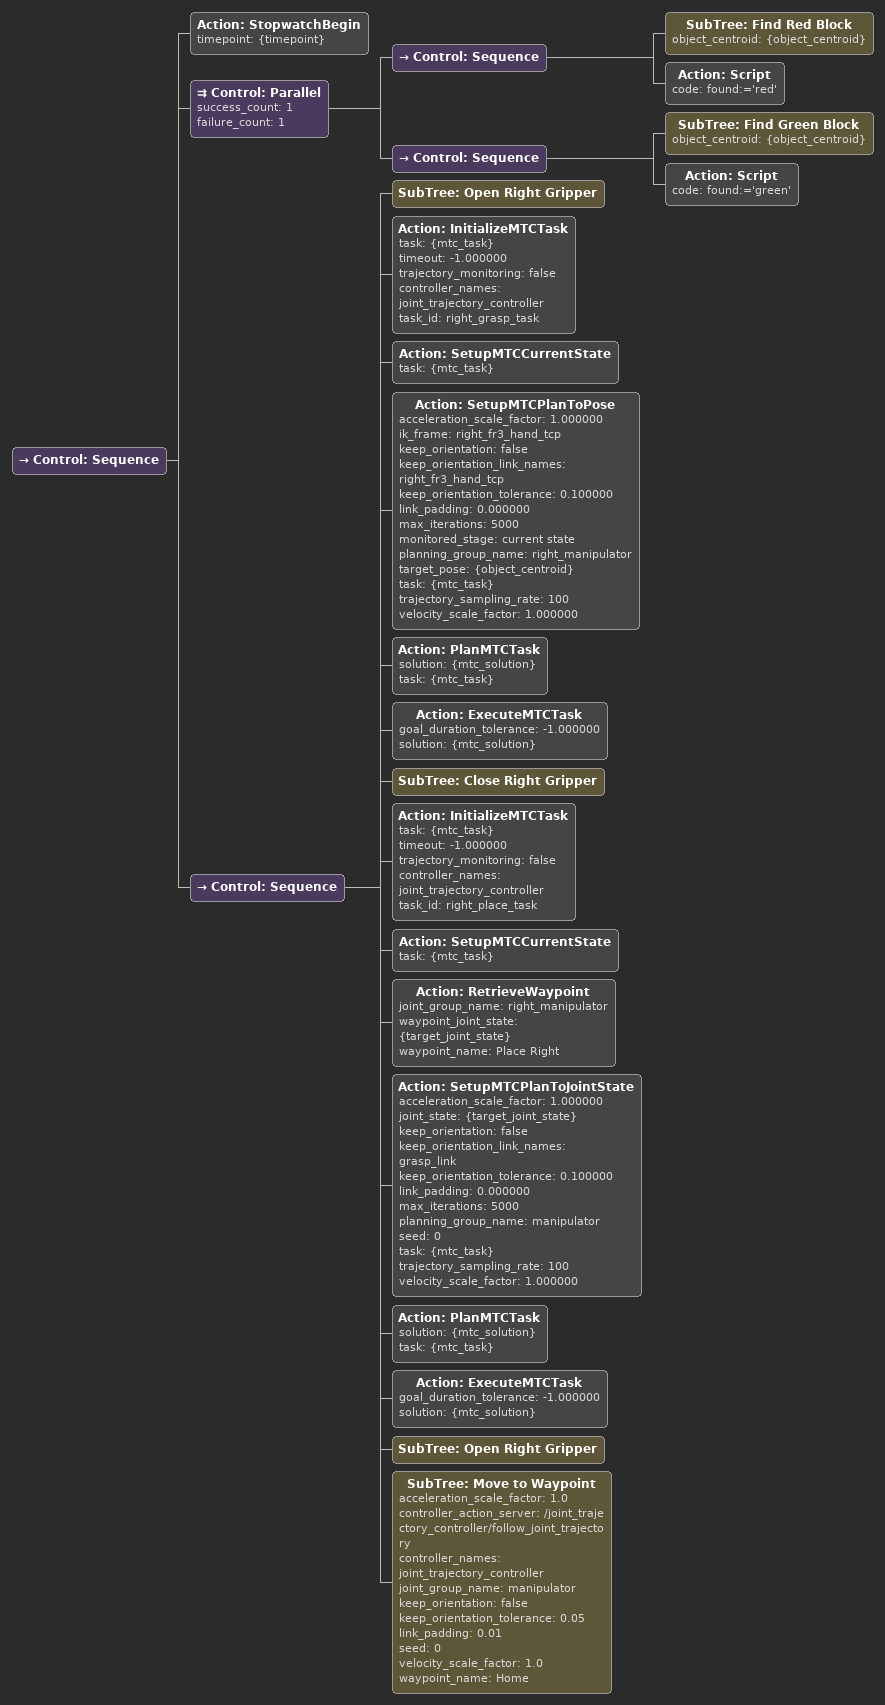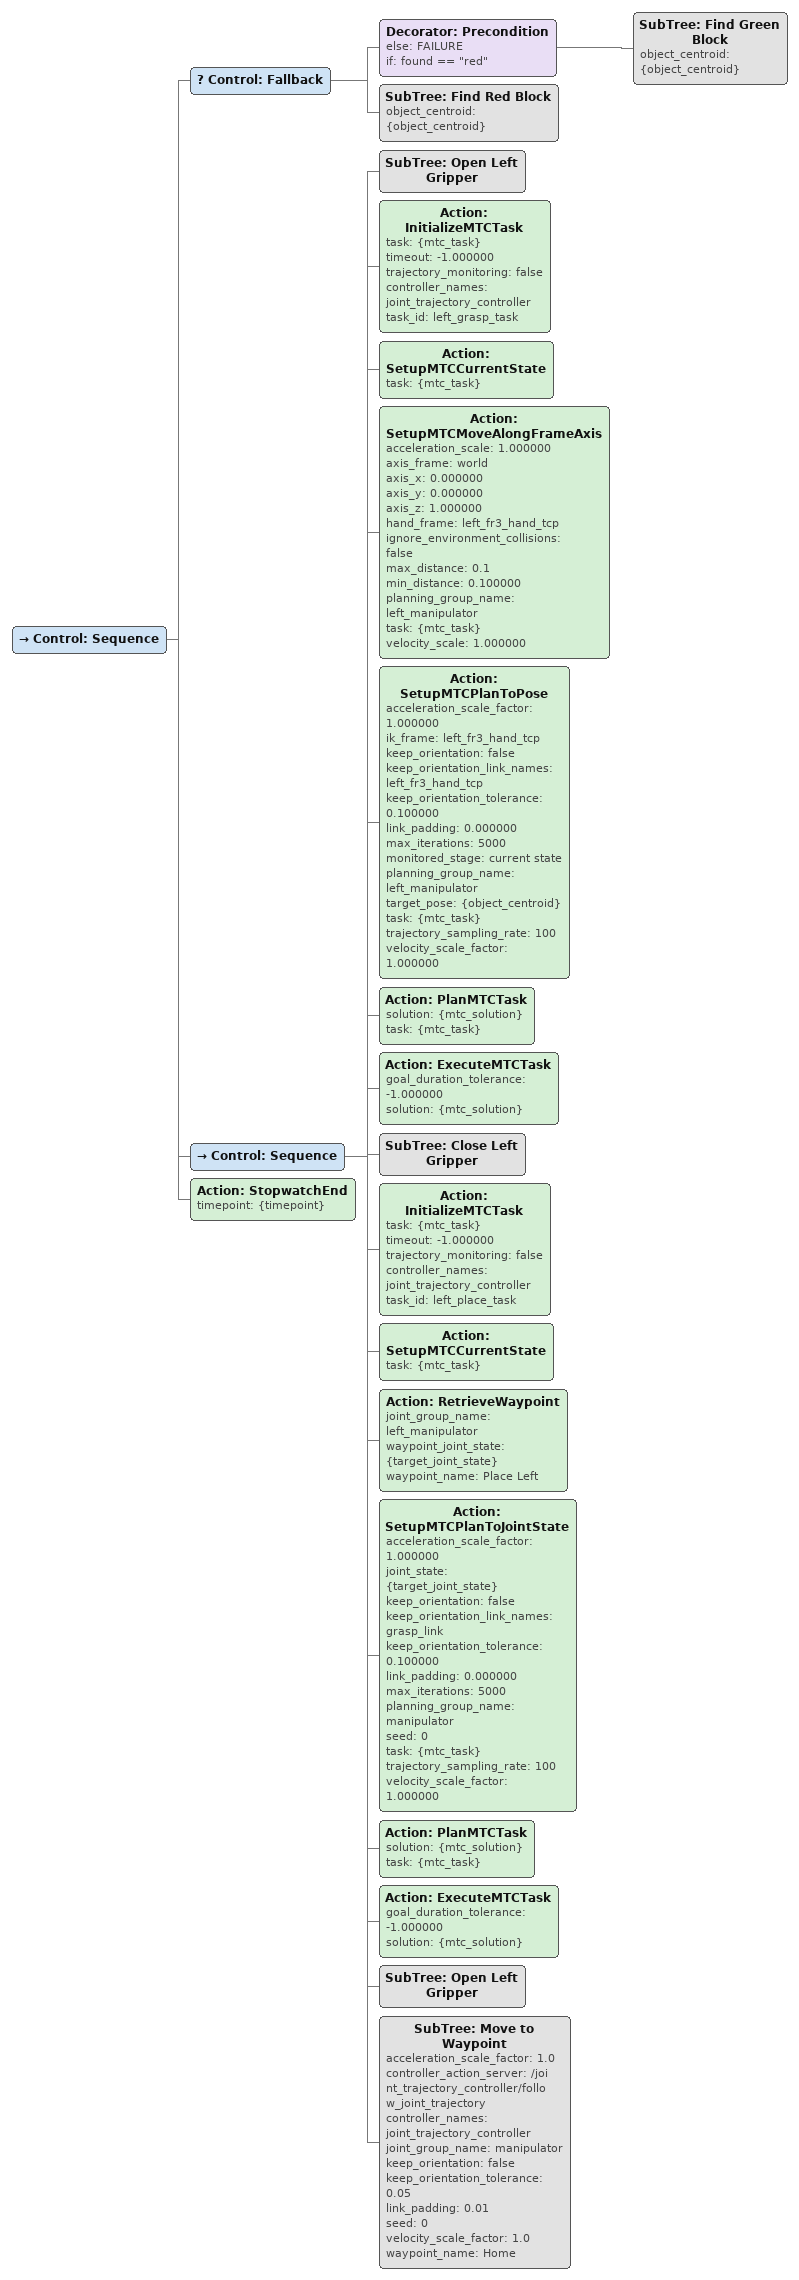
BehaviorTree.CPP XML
<Control ID="Sequence">
  <Action ID="StopwatchBegin" timepoint="{timepoint}"/>
  <Control ID="Parallel" success_count="1" failure_count="1">
    <Control ID="Sequence">
      <SubTree ID="Find Red Block" object_centroid="{object_centroid}"/>
      <Action ID="Script" code="found:='red'"/>
    </Control>
    <Control ID="Sequence">
      <SubTree ID="Find Green Block" object_centroid="{object_centroid}"/>
      <Action ID="Script" code="found:='green'"/>
    </Control>
  </Control>
  <Control ID="Sequence">
    <SubTree ID="Open Right Gripper"/>
    <Action ID="InitializeMTCTask" task="{mtc_task}" timeout="-1.000000" trajectory_monitoring="false" controller_names="joint_trajectory_controller" task_id="right_grasp_task"/>
    <Action ID="SetupMTCCurrentState" task="{mtc_task}"/>
    <Action ID="SetupMTCPlanToPose" acceleration_scale_factor="1.000000" ik_frame="right_fr3_hand_tcp" keep_orientation="false" keep_orientation_link_names="right_fr3_hand_tcp" keep_orientation_tolerance="0.100000" link_padding="0.000000" max_iterations="5000" monitored_stage="current state" planning_group_name="right_manipulator" target_pose="{object_centroid}" task="{mtc_task}" trajectory_sampling_rate="100" velocity_scale_factor="1.000000"/>
    <Action ID="PlanMTCTask" solution="{mtc_solution}" task="{mtc_task}"/>
    <Action ID="ExecuteMTCTask" goal_duration_tolerance="-1.000000" solution="{mtc_solution}"/>
    <SubTree ID="Close Right Gripper"/>
    <Action ID="InitializeMTCTask" task="{mtc_task}" timeout="-1.000000" trajectory_monitoring="false" controller_names="joint_trajectory_controller" task_id="right_place_task"/>
    <Action ID="SetupMTCCurrentState" task="{mtc_task}"/>
    <Action ID="RetrieveWaypoint" joint_group_name="right_manipulator" waypoint_joint_state="{target_joint_state}" waypoint_name="Place Right"/>
    <Action ID="SetupMTCPlanToJointState" acceleration_scale_factor="1.000000" joint_state="{target_joint_state}" keep_orientation="false" keep_orientation_link_names="grasp_link" keep_orientation_tolerance="0.100000" link_padding="0.000000" max_iterations="5000" planning_group_name="manipulator" seed="0" task="{mtc_task}" trajectory_sampling_rate="100" velocity_scale_factor="1.000000"/>
    <Action ID="PlanMTCTask" solution="{mtc_solution}" task="{mtc_task}"/>
    <Action ID="ExecuteMTCTask" goal_duration_tolerance="-1.000000" solution="{mtc_solution}"/>
    <SubTree ID="Open Right Gripper"/>
    <SubTree ID="Move to Waypoint" acceleration_scale_factor="1.0" controller_action_server="/joint_trajectory_controller/follow_joint_trajectory" controller_names="joint_trajectory_controller" joint_group_name="manipulator" keep_orientation="false" keep_orientation_tolerance="0.05" link_padding="0.01" seed="0" velocity_scale_factor="1.0" waypoint_name="Home"/>
  </Control>
</Control>

<Control ID="Sequence">
  <Control ID="Fallback">
    <Decorator ID="Precondition" else="FAILURE" if="found == &quot;red&quot;">
      <SubTree ID="Find Green Block" object_centroid="{object_centroid}"/>
    </Decorator>
    <SubTree ID="Find Red Block" object_centroid="{object_centroid}"/>
  </Control>
  <Control ID="Sequence">
    <SubTree ID="Open Left Gripper"/>
    <Action ID="InitializeMTCTask" task="{mtc_task}" timeout="-1.000000" trajectory_monitoring="false" controller_names="joint_trajectory_controller" task_id="left_grasp_task"/>
    <Action ID="SetupMTCCurrentState" task="{mtc_task}"/>
    <Action ID="SetupMTCMoveAlongFrameAxis" acceleration_scale="1.000000" axis_frame="world" axis_x="0.000000" axis_y="0.000000" axis_z="1.000000" hand_frame="left_fr3_hand_tcp" ignore_environment_collisions="false" max_distance="0.1" min_distance="0.100000" planning_group_name="left_manipulator" task="{mtc_task}" velocity_scale="1.000000"/>
    <Action ID="SetupMTCPlanToPose" acceleration_scale_factor="1.000000" ik_frame="left_fr3_hand_tcp" keep_orientation="false" keep_orientation_link_names="left_fr3_hand_tcp" keep_orientation_tolerance="0.100000" link_padding="0.000000" max_iterations="5000" monitored_stage="current state" planning_group_name="left_manipulator" target_pose="{object_centroid}" task="{mtc_task}" trajectory_sampling_rate="100" velocity_scale_factor="1.000000"/>
    <Action ID="PlanMTCTask" solution="{mtc_solution}" task="{mtc_task}"/>
    <Action ID="ExecuteMTCTask" goal_duration_tolerance="-1.000000" solution="{mtc_solution}"/>
    <SubTree ID="Close Left Gripper"/>
    <Action ID="InitializeMTCTask" task="{mtc_task}" timeout="-1.000000" trajectory_monitoring="false" controller_names="joint_trajectory_controller" task_id="left_place_task"/>
    <Action ID="SetupMTCCurrentState" task="{mtc_task}"/>
    <Action ID="RetrieveWaypoint" joint_group_name="left_manipulator" waypoint_joint_state="{target_joint_state}" waypoint_name="Place Left"/>
    <Action ID="SetupMTCPlanToJointState" acceleration_scale_factor="1.000000" joint_state="{target_joint_state}" keep_orientation="false" keep_orientation_link_names="grasp_link" keep_orientation_tolerance="0.100000" link_padding="0.000000" max_iterations="5000" planning_group_name="manipulator" seed="0" task="{mtc_task}" trajectory_sampling_rate="100" velocity_scale_factor="1.000000"/>
    <Action ID="PlanMTCTask" solution="{mtc_solution}" task="{mtc_task}"/>
    <Action ID="ExecuteMTCTask" goal_duration_tolerance="-1.000000" solution="{mtc_solution}"/>
    <SubTree ID="Open Left Gripper"/>
    <SubTree ID="Move to Waypoint" acceleration_scale_factor="1.0" controller_action_server="/joint_trajectory_controller/follow_joint_trajectory" controller_names="joint_trajectory_controller" joint_group_name="manipulator" keep_orientation="false" keep_orientation_tolerance="0.05" link_padding="0.01" seed="0" velocity_scale_factor="1.0" waypoint_name="Home"/>
  </Control>
  <Action ID="StopwatchEnd" timepoint="{timepoint}"/>
</Control>
